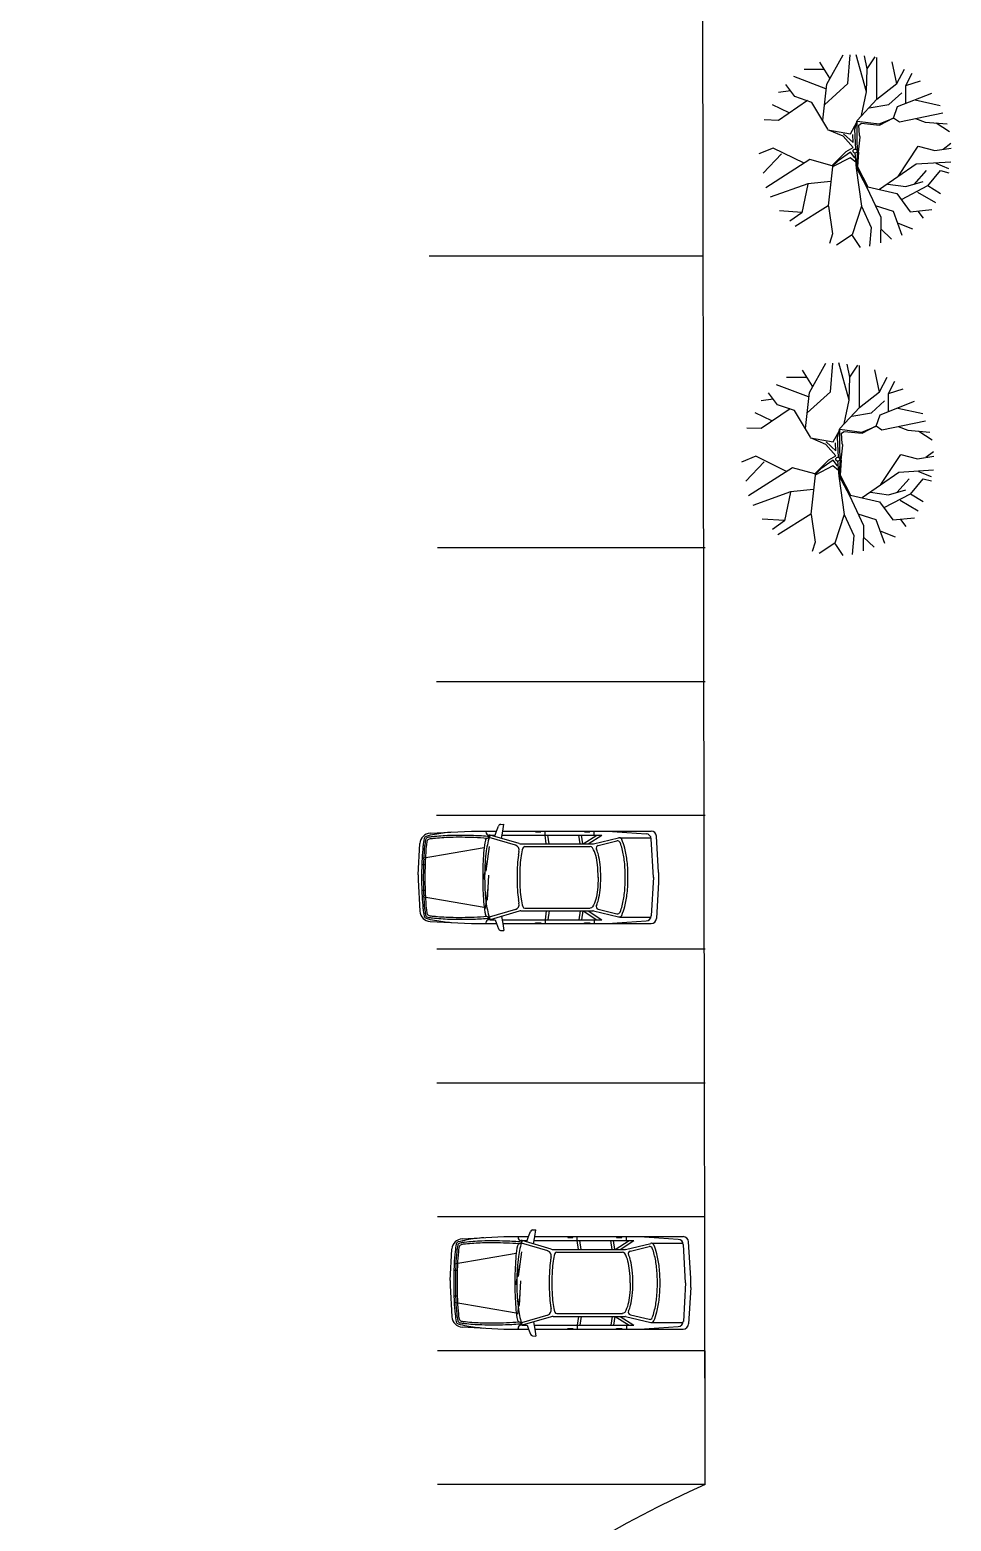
# Model space of a CAD drawing. Header units: millimetres. Extents: x -17017 to 2697, y 1903 to 18260.
# Drawn here: x -17009.17 to -17005.73, y 18230.95 to 18236.52 of the extents above; entities that cross this region are included whole.
import ezdxf

# ---------------------------------------------------------------- set-up
doc = ezdxf.new("R2010")
doc.units = ezdxf.units.MM
for name, color, linetype in [('1', 7, 'Continuous'), ('CAY', 94, 'Continuous'), ('DIEN HOA', 111, 'Continuous')]:
    doc.layers.add(name, color=color, linetype=linetype)

# ---------------------------------------------------------------- blocks, each defined once
blk = doc.blocks.new('A$C11321BC5')
at = {"layer": 'CAY', "linetype": 'Continuous'}
for p, q in [((168.9, 584.4), (189.5, 677.9)), ((250.4, 525.3), (217.1, 687.8)), ((251.6, 622.1), (258.5, 704.2)), ((255, 663.2), (287.2, 712.4)), ((352.7, 689.4), (330.8, 717.3)), ((358.4, 658.3), (349.2, 719)), ((407.8, 587.7), (399.8, 717.3)), ((405.5, 661.5), (425, 709.1)), ((433.1, 679.6), (441.1, 710.8)), ((490.5, 632), (433.1, 679.6)), ((489.4, 632), (518.1, 679.6)), ((194.1, 518.7), (143.6, 646.8)), ((237.8, 586), (251.6, 622.1)), ((342.3, 595.9), (358.4, 658.3)), ((484.8, 581.1), (433.1, 627.1)), ((492.8, 549.9), (474.4, 613.9)), ((541, 533.5), (489.4, 632)), ((513.5, 592.6), (552.5, 659.9)), ((587, 566.3), (579, 646.8)), ((584.7, 594.2), (611.1, 613.9)), ((114.9, 549.9), (68.9, 572.9)), ((114.9, 549.9), (97.6, 604.1)), ((454.9, 520.4), (342.3, 595.9)), ((503.1, 451.4), (407.8, 587.7)), ((519.2, 515.4), (587, 566.3)), ((629.5, 520.4), (650.2, 574.5)), ((109.1, 515.4), (26.4, 499)), ((108, 515.4), (54, 545)), ((166.6, 441.6), (108, 515.4)), ((181.5, 549.9), (114.9, 549.9)), ((186.1, 485.9), (142.4, 535.1)), ((236.6, 503.9), (194.1, 518.7)), ((235.5, 503.9), (250.4, 525.3)), ((263.1, 451.4), (235.5, 503.9)), ((258.5, 449.8), (236.6, 503.9)), ((483.6, 482.6), (492.8, 549.9)), ((494, 407.1), (519.2, 515.4)), ((564, 435), (584.7, 502.3)), ((584.7, 502.3), (674.3, 535.1)), ((198.7, 412), (186.1, 485.9)), ((248.1, 367.7), (258.5, 449.8)), ((256.2, 384.1), (263.1, 451.4)), ((496.2, 403.8), (607.7, 456.3)), ((607.7, 456.3), (703, 454.7)), ((651.3, 456.3), (689.2, 495.7)), ((139, 402.2), (0, 364.4)), ((52.8, 405.5), (4.6, 395.6)), ((52.8, 405.5), (8, 435)), ((166.6, 441.6), (10.3, 441.6)), ((139, 402.2), (52.8, 405.5)), ((227.4, 384.1), (139, 402.2)), ((245.8, 367.7), (166.6, 441.6)), ((419.3, 369.3), (494, 407.1)), ((420.4, 364.4), (496.2, 403.8)), ((566.3, 384.1), (645.6, 420.2)), ((645.6, 420.2), (715.7, 413.7)), ((108, 333.2), (1.1, 341.4)), ((278, 359.5), (245.8, 367.7)), ((312.5, 367.7), (248.1, 367.7)), ((295.2, 343.1), (252.7, 366.1)), ((263.1, 374.3), (256.2, 384.1)), ((301, 375.9), (263.1, 374.3)), ((353.8, 362.8), (278, 359.5)), ((280.3, 257.7), (295.2, 343.1)), ((295.2, 316.8), (328.5, 352.9)), ((328.5, 352.9), (298.7, 351.3)), ((307.9, 379.2), (301, 375.9)), ((346.9, 352.9), (304.4, 315.2)), ((364.1, 372.6), (307.9, 379.2)), ((363, 369.3), (312.5, 367.7)), ((361.8, 326.7), (346.9, 352.9)), ((363, 369.3), (420.4, 364.4)), ((364.1, 372.6), (419.3, 369.3)), ((384.8, 359.5), (364.1, 343.1)), ((364.1, 343.1), (396.3, 297.1)), ((366.4, 359.5), (423.9, 364.4)), ((402.1, 362.8), (384.8, 341.4)), ((384.8, 341.4), (419.3, 275.8)), ((423.9, 364.4), (566.3, 384.1)), ((566.3, 384.1), (673.2, 349.6)), ((673.2, 349.6), (712.2, 290.5)), ((675.4, 349.6), (720.3, 379.2)), ((110.3, 254.4), (1.1, 315.2)), ((187.2, 246.2), (108, 333.2)), ((304.4, 315.2), (280.3, 257.7)), ((415.8, 272.5), (361.8, 326.7)), ((396.3, 297.1), (418.1, 274.1)), ((87.3, 265.9), (27.6, 228.2)), ((55.1, 244.6), (55.1, 169.1)), ((127.5, 251.2), (81.6, 131.3)), ((244.7, 239.7), (110.3, 254.4)), ((278, 257.7), (178.1, 198.6)), ((414.7, 274.1), (391.7, 190.4)), ((419.3, 275.8), (565.2, 259.4)), ((473.3, 269.2), (482.5, 183.9)), ((565.2, 259.4), (642.1, 136.2)), ((566.3, 261), (669.7, 275.8)), ((669.7, 275.8), (705.3, 264.3)), ((178.1, 198.6), (156.2, 134.6)), ((171.2, 182.2), (245.8, 73.9)), ((405.5, 169.1), (349.2, 54.2)), ((391.7, 190.4), (497.4, 26.3)), ((482.5, 183.9), (533, 42.7)), ((483.6, 183.9), (590.4, 160.9)), ((156.2, 134.6), (111.4, 101.8)), ((135.5, 118.2), (141.3, 73.9)), ((217.1, 113.3), (187.2, 50.9)), ((589.3, 160.9), (583.6, 77.2)), ((590.4, 160.9), (622.6, 116.5)), ((245.8, 73.9), (243.5, 19.7)), ((369.9, 85.4), (442.3, 16.4)), ((349.2, 54.2), (371, 0))]:
    blk.add_line(p, q, dxfattribs=at)
blk.add_circle((360.1, 360), 7.5, dxfattribs=at)
blk = doc.blocks.new('A$C4607664F')
at = {"layer": 'DIEN HOA'}
for p, q in [((732, 930), (751, 977)), ((769, 993), (800, 995)), ((791, 930), (800, 995)), ((112, 910), (500, 930)), ((500, 930), (732, 930)), ((633, 924), (633, 930)), ((673, 893), (664, 893)), ((911, 798), (665, 869)), ((673, 893), (720, 893)), ((944, 813), (673, 893)), ((720, 893), (732, 930)), ((778, 862), (791, 929)), ((784, 893), (1717, 893)), ((791, 930), (2176, 930)), ((1098, 930), (1098, 922)), ((1098, 922), (1146, 922)), ((1146, 922), (1146, 929)), ((1186, 893), (1186, 930)), ((1198, 810), (1186, 893)), ((1224, 810), (1212, 893)), ((1513, 810), (1501, 893)), ((1539, 810), (1527, 893)), ((1541, 810), (1671, 893)), ((1554, 930), (1554, 922)), ((1554, 922), (1603, 922)), ((1588, 810), (1717, 893)), ((1603, 922), (1603, 929)), ((1639, 811), (1873, 867)), ((1646, 893), (1646, 930)), ((1683, 795), (1858, 838)), ((1768, 930), (2130, 905)), ((1885, 868), (2177, 868)), ((2199, 497), (2178, 857)), ((2247, 542), (2227, 882)), ((1, 521), (16, 814)), ((38, 677), (616, 777)), ((637, 556), (668, 787)), ((961, 810), (1633, 810)), ((997, 785), (1609, 785)), ((35, 617), (66, 617)), ((612, 480), (651, 667)), ((1, 474), (16, 181)), ((649, 285), (661, 517)), ((2199, 499), (2178, 138)), ((2247, 454), (2227, 114)), ((35, 378), (66, 378)), ((38, 318), (616, 219)), ((631, 207), (654, 396)), ((911, 197), (665, 126)), ((944, 182), (673, 102)), ((961, 185), (1633, 185)), ((997, 211), (1609, 211)), ((1198, 185), (1186, 102)), ((1224, 185), (1212, 102)), ((1513, 185), (1501, 102)), ((1539, 185), (1527, 102)), ((1541, 185), (1671, 102)), ((1588, 185), (1717, 102)), ((1639, 184), (1873, 128)), ((1683, 200), (1858, 158)), ((112, 86), (500, 66)), ((500, 66), (732, 66)), ((633, 72), (633, 66)), ((673, 102), (664, 102)), ((673, 102), (720, 102)), ((720, 102), (732, 66)), ((732, 66), (751, 18)), ((769, 2), (800, 0)), ((778, 133), (791, 66)), ((784, 102), (1717, 102)), ((791, 66), (2176, 66)), ((791, 66), (800, 0)), ((1098, 73), (1146, 73)), ((1098, 66), (1098, 73)), ((1146, 73), (1146, 67)), ((1186, 102), (1186, 66)), ((1554, 66), (1554, 73)), ((1554, 73), (1603, 73)), ((1603, 73), (1603, 67)), ((1646, 102), (1646, 66)), ((1768, 66), (2130, 91)), ((1885, 127), (2177, 127))]:
    blk.add_line(p, q, dxfattribs=at)
for points in [[(1682, 497, 0.000092), (1682, 497, 0.026421), (1676, 615, 0.036264), (1661, 701, 0.075893), (1630, 773, 0.259914), (1608, 785, 0.259914)], [(1682, 499, -0.000092), (1682, 498, -0.026421), (1676, 380, -0.036264), (1661, 295, -0.075893), (1630, 222, -0.259914), (1608, 211, -0.259914)]]:
    blk.add_lwpolyline(points, format="xyb", dxfattribs=at)
for centre, radius, start, end in [((775, 969), 25.4, 104.2315, 160.6745), ((118, 808), 102, 92.9815, 176.3785), ((828, 708), 786, 168.78, 173.9225), ((82, 856), 25.4, 106.7445, 168.78), ((828, 708), 771, 169.4334, 173.9225), ((95, 844), 25.4, 100.299, 169.4334), ((279, 201), 709, 100.1195, 106.7445), ((108, 829), 25.4, 99.3886, 170.4243), ((221, 153), 729, 96.8167, 100.299), ((223, 136), 729, 96.4275, 99.3886), ((347, -901), 1790, 91.6962, 96.8167), ((342, -919), 1790, 91.307, 96.4275), ((460, -812), 1738, 94.8481, 100.1195), ((398, -2610), 3500, 88.0349, 91.6962), ((381, -2628), 3500, 87.6457, 91.307), ((398, -2610), 3500, 85.5678, 88.0349), ((381, -2628), 3500, 85.6994, 87.6457), ((1421, 677), 810, 168.0928, 174.8056), ((648, 840), 20.3, 129.2574, 168.0928), ((664, 924), 30.5, 180, 270), ((669, 813), 54.6, 123.4624, 129.2574), ((1390, 642), 760, 160.661, 172.1794), ((669, 813), 54.6, 108.9719, 123.4624), ((664, 830), 37.7, 91.5011, 108.9719), ((664, 842), 25.5, 88.4832, 91.5011), ((1864, 813), 25.4, 21.2163, 103.5632), ((1879, 843), 25.4, 23.6971, 103.5632), ((1408, 636), 540, 14.3614, 23.6971), ((2127, 854), 50.8, 3.398, 86.0658), ((2176, 879), 50.8, 3.398, 90), ((1993, 584), 1958, 173.9225, 177.4748), ((1993, 584), 1943, 173.9225, 177.4748), ((1993, 584), 1927, 173.9225, 177.4748), ((828, 708), 756, 170.4243, 173.9225), ((2625, 568), 2019, 174.8056, 177.8435), ((2021, 555), 1397, 172.1794, 176.7438), ((893, 751), 50.8, 347.6125, 70.157), ((2021, 555), 1094, 172.1794, 176.7438), ((1390, 642), 458, 167.6125, 172.1794), ((961, 861), 50.8, 250.157, 270), ((2021, 555), 1069, 172.1794, 176.7438), ((1390, 642), 432, 162.634, 172.1794), ((997, 765), 20.3, 90, 162.634), ((1633, 836), 25.4, 270, 283.5632), ((1689, 771), 25.4, 103.5632, 205.6375), ((1408, 636), 286, 14.3614, 25.6375), ((1082, 553), 622, 6.0539, 14.3614), ((1408, 636), 515, 14.3614, 21.2163), ((1082, 553), 851, 6.0539, 14.3614), ((1082, 553), 876, 6.0539, 14.3614), ((3907, 499), 3874, 177.4748, 180), ((3907, 499), 3858, 177.4748, 180), ((3907, 499), 3843, 177.4748, 180), ((4611, 493), 4007, 177.8435, 179.9451), ((3050, 496), 2428, 176.7438, 179.9932), ((3050, 496), 2125, 176.7438, 179.9932), ((3050, 496), 2100, 176.7438, 179.9932), ((559, 497), 1148, 0, 6.0539), ((559, 497), 1377, 0, 6.0539), ((559, 497), 1402, 0, 6.0539), ((457, 497), 457, 176.9814, 180.0271), ((457, 499), 457, 179.9729, 183.0186), ((3907, 499), 3874, 180, 180.039), ((3907, 496), 3874, 180, 182.5252), ((3907, 499), 3858, 180, 180.039), ((3907, 496), 3858, 180, 182.5252), ((3907, 499), 3843, 180, 180.039), ((3907, 496), 3843, 180, 182.5252), ((4611, 503), 4007, 180.0549, 182.1565), ((3050, 499), 2428, 180.0068, 183.2562), ((3050, 499), 2125, 180.0068, 183.2562), ((3050, 499), 2100, 180.0068, 183.2562), ((559, 498), 1148, 353.9461, 0), ((559, 497), 1148, 359.9789, 0), ((559, 498), 1377, 353.9461, 0), ((559, 497), 1377, 359.9789, 0), ((559, 498), 1402, 353.9461, 0), ((559, 497), 1402, 359.9789, 0), ((1487, 497), 762, 359.9961, 3.398), ((1487, 499), 762, 356.602, 0.0039), ((1993, 412), 1958, 182.5252, 186.0775), ((1993, 412), 1943, 182.5252, 186.0775), ((1993, 412), 1927, 182.5252, 186.0775), ((2625, 428), 2019, 182.1565, 185.1944), ((2021, 440), 1397, 183.2562, 187.8206), ((2021, 440), 1094, 183.2562, 187.8206), ((1390, 354), 458, 187.8206, 192.3875), ((2021, 440), 1069, 183.2562, 187.8206), ((1390, 354), 432, 187.8206, 197.366), ((1408, 360), 286, 334.3625, 345.6386), ((1082, 443), 622, 345.6386, 353.9461), ((1082, 443), 851, 345.6386, 353.9461), ((1082, 443), 876, 345.6386, 353.9461), ((118, 187), 102, 183.6215, 267.0185), ((828, 288), 786, 186.0775, 191.22), ((828, 288), 771, 186.0775, 190.5666), ((95, 151), 25.4, 190.5666, 259.701), ((828, 288), 756, 186.0775, 189.5757), ((108, 166), 25.4, 189.5757, 260.6114), ((223, 860), 729, 260.6114, 263.5725), ((1421, 318), 810, 185.1944, 191.9072), ((648, 155), 20.3, 191.9072, 230.7426), ((669, 182), 54.6, 230.7426, 236.5376), ((1390, 354), 760, 187.8206, 199.339), ((893, 245), 50.8, 289.843, 12.3875), ((961, 134), 50.8, 90, 109.843), ((997, 231), 20.3, 197.366, 270), ((1633, 160), 25.4, 76.4368, 90), ((1689, 225), 25.4, 154.3625, 256.4368), ((1864, 182), 25.4, 256.4368, 338.7837), ((1879, 153), 25.4, 256.4368, 336.3029), ((1408, 360), 515, 338.7837, 345.6386), ((1408, 360), 540, 336.3029, 345.6386), ((82, 140), 25.4, 191.22, 253.2555), ((279, 795), 709, 253.2555, 259.8805), ((221, 843), 729, 259.701, 263.1833), ((347, 1897), 1790, 263.1833, 268.3038), ((342, 1915), 1790, 263.5725, 268.693), ((460, 1808), 1738, 259.8805, 265.1519), ((398, 3606), 3500, 268.3038, 271.9651), ((381, 3624), 3500, 268.693, 272.3543), ((398, 3606), 3500, 271.9651, 274.4322), ((381, 3624), 3500, 272.3543, 274.3006), ((664, 72), 30.5, 90, 180), ((669, 182), 54.6, 236.5376, 251.0281), ((664, 166), 37.7, 251.0281, 268.4989), ((664, 154), 25.5, 268.4989, 271.5168), ((775, 27), 25.4, 199.3255, 255.7685), ((2127, 141), 50.8, 273.9342, 356.602), ((2176, 117), 50.8, 270, 356.602)]:
    blk.add_arc(centre, radius, start, end, dxfattribs=at)

msp = doc.modelspace()

# ---------------------------------------------------------------- linework, layer by layer
msp.add_line((-17006.6452, 18231.0872), (-17006.6551, 18237.5268))
at = {"layer": '1'}
for p, q in [((-17006.6522, 18235.6773), (-17007.6758, 18235.6773)), ((-17006.6452, 18234.5872), (-17007.6452, 18234.5872)), ((-17006.6452, 18234.0872), (-17007.649, 18234.0872)), ((-17006.6452, 18233.5872), (-17007.649, 18233.5872)), ((-17006.6452, 18233.0872), (-17007.6475, 18233.0872)), ((-17006.6452, 18232.5872), (-17007.6475, 18232.5872)), ((-17006.6452, 18232.0872), (-17007.6452, 18232.0872)), ((-17006.6452, 18231.5872), (-17007.6452, 18231.5872)), ((-17006.6452, 18231.0872), (-17006.6452, 18231.5872)), ((-17006.6452, 18231.0872), (-17007.6452, 18231.0872))]:
    msp.add_line(p, q, dxfattribs=at)
msp.add_arc((-17004.8032, 18227.0051), 4.4785, 114.2861, 167.0833, dxfattribs=at)

# ---------------------------------------------------------------- block references
at = {"layer": 'CAY', "xscale": 0.001, "yscale": 0.001, "zscale": 0.001, "rotation": 270}
for p in [(-17006.4446, 18236.4305), (-17006.5094, 18235.2788)]:
    msp.add_blockref('A$C11321BC5', p, dxfattribs=at)
at = {"layer": 'DIEN HOA', "xscale": 0.0004, "yscale": 0.0004, "zscale": 0.0004}
for p in [(-17007.7176, 18233.157), (-17007.5976, 18231.6415)]:
    msp.add_blockref('A$C4607664F', p, dxfattribs=at)

doc.saveas('drawing.dxf')
